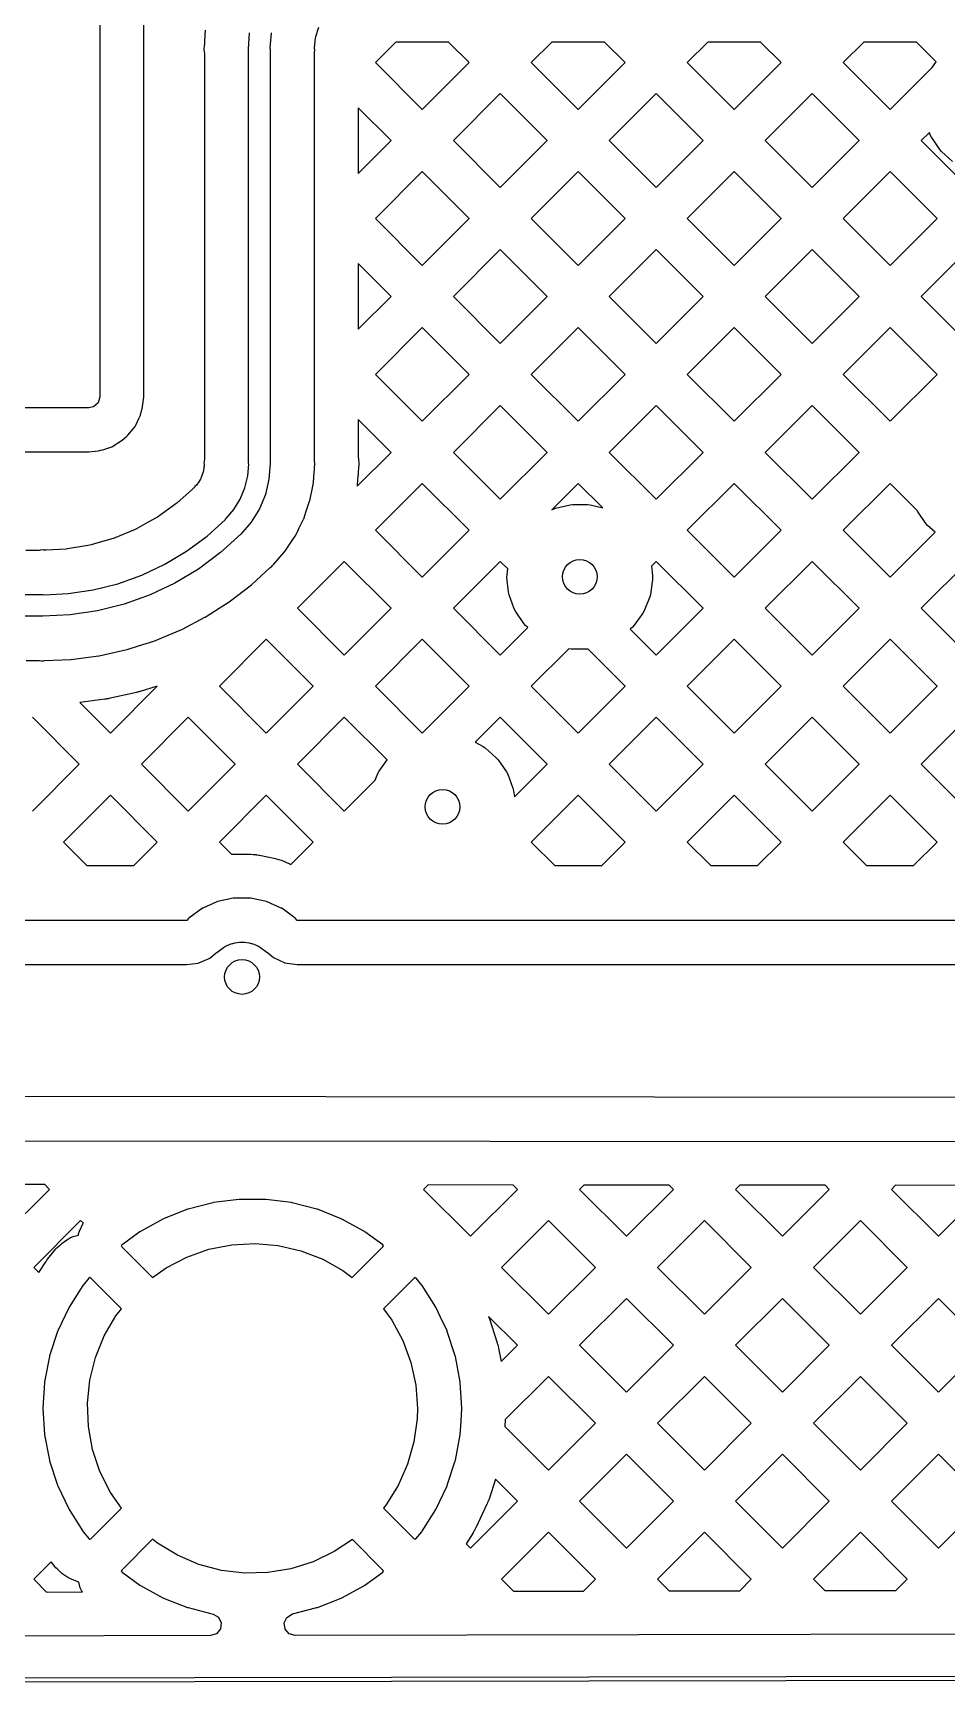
# Model space of a CAD drawing. Extents: x 54.1 to 108.3, y -71.2 to -40.8.
# Drawn here: x 65.12 to 75.65, y -71.19 to -52.18 of the extents above; entities that cross this region are included whole.
import ezdxf

# ---------------------------------------------------------------- set-up
doc = ezdxf.new("R2010")
doc.units = 0
doc.layers.add('BLACK', color=7, linetype='CONTINUOUS')

msp = doc.modelspace()

# ---------------------------------------------------------------- linework, layer by layer
at = {"layer": 'BLACK', "linetype": 'CONTINUOUS'}
for p, q in [((65.892, -49.8), (65.892, -56.366)), ((66.4, -56.366), (66.4, -49.8)), ((68.3805, -52.2135), (68.413, -52.1063)), ((67.0965, -52.3029), (67.0963, -52.3099)), ((67.0981, -52.2752), (67.0965, -52.2815)), ((67.0965, -52.2815), (67.0965, -52.3029)), ((67.0985, -52.2715), (67.0981, -52.2752)), ((67.0989, -52.2631), (67.0985, -52.2715)), ((67.1058, -52.1412), (67.0989, -52.2631)), ((67.605, -52.3615), (67.6175, -52.1714)), ((67.8662, -52.1722), (67.8521, -52.3508)), ((68.3673, -52.323), (68.3735, -52.2598)), ((68.3735, -52.2598), (68.3757, -52.2377)), ((68.3757, -52.2377), (68.3805, -52.2135)), ((69.3021, -52.2795), (69.0658, -52.5158)), ((69.91, -52.2795), (69.3021, -52.2795)), ((70.1463, -52.5158), (69.91, -52.2795)), ((71.0981, -52.2795), (70.8618, -52.5158)), ((71.706, -52.2795), (71.0981, -52.2795)), ((71.9423, -52.5158), (71.706, -52.2795)), ((72.8942, -52.2795), (72.6579, -52.5158)), ((73.5021, -52.2795), (72.8942, -52.2795)), ((73.7384, -52.5158), (73.5021, -52.2795)), ((74.6902, -52.2795), (74.4539, -52.5158)), ((75.2981, -52.2795), (74.6902, -52.2795)), ((75.5241, -52.5055), (75.2981, -52.2795)), ((67.0919, -52.3561), (67.0918, -52.3615)), ((67.0918, -52.3615), (67.0923, -52.3656)), ((67.092, -52.3482), (67.0919, -52.3523)), ((67.0919, -52.3523), (67.0919, -52.3561)), ((67.0938, -52.3357), (67.092, -52.3482)), ((67.0923, -52.3656), (67.0923, -52.3656)), ((67.0923, -52.3656), (67.0956, -52.3924)), ((67.0948, -52.3283), (67.0938, -52.3357)), ((67.0959, -52.3177), (67.0948, -52.3283)), ((67.0956, -52.3924), (67.0965, -52.4076)), ((67.0963, -52.3099), (67.0959, -52.3177)), ((67.0965, -52.4076), (67.0965, -57.0857)), ((67.605, -57.1357), (67.605, -52.3615)), ((67.8521, -52.3508), (67.855, -52.3615)), ((67.855, -52.3615), (67.855, -57.1357)), ((68.3635, -52.4116), (68.3646, -52.3951)), ((68.3635, -57.0897), (68.3635, -52.4116)), ((68.3646, -52.3951), (68.3671, -52.3758)), ((68.3666, -52.3299), (68.3673, -52.323)), ((68.3668, -52.3561), (68.3666, -52.3299)), ((68.3681, -52.3682), (68.3668, -52.3561)), ((68.3671, -52.3758), (68.3681, -52.3682)), ((68.3671, -52.3758), (68.3671, -52.3758)), ((69.0658, -52.5158), (69.606, -53.056)), ((69.606, -53.056), (70.1463, -52.5158)), ((70.8618, -52.5158), (71.4021, -53.056)), ((71.4021, -53.056), (71.9423, -52.5158)), ((72.6579, -52.5158), (73.1981, -53.056)), ((73.1981, -53.056), (73.7384, -52.5158)), ((74.4539, -52.5158), (74.9942, -53.056)), ((74.9942, -53.056), (75.4769, -52.5734)), ((75.4769, -52.5734), (75.4784, -52.5705)), ((75.4784, -52.5705), (75.5241, -52.5055)), ((70.5041, -52.8736), (69.9638, -53.4138)), ((71.0443, -53.4138), (70.5041, -52.8736)), ((72.3001, -52.8736), (71.7599, -53.4138)), ((72.8403, -53.4138), (72.3001, -52.8736)), ((74.0962, -52.8736), (73.5559, -53.4138)), ((74.6364, -53.4138), (74.0962, -52.8736)), ((69.2482, -53.4138), (68.8695, -53.0351)), ((68.8695, -53.0351), (68.8695, -53.7925)), ((68.8695, -53.7925), (69.2482, -53.4138)), ((69.9638, -53.4138), (70.5041, -53.9541)), ((70.5041, -53.9541), (71.0443, -53.4138)), ((71.0443, -53.4138), (71.0443, -53.4138)), ((71.7599, -53.4138), (72.3001, -53.9541)), ((72.3001, -53.9541), (72.8403, -53.4138)), ((73.5559, -53.4138), (74.0962, -53.9541)), ((74.0962, -53.9541), (74.6364, -53.4138)), ((74.6364, -53.4138), (74.6364, -53.4138)), ((75.4462, -53.3196), (75.352, -53.4138)), ((75.352, -53.4138), (75.8922, -53.9541)), ((75.4562, -53.3471), (75.4462, -53.3196)), ((75.47, -53.3741), (75.4562, -53.3471)), ((75.4967, -53.4138), (75.47, -53.3741)), ((75.5655, -53.5163), (75.4967, -53.4138)), ((75.5853, -53.5392), (75.5655, -53.5163)), ((75.7121, -53.6545), (75.5853, -53.5392)), ((69.606, -53.7716), (69.0658, -54.3118)), ((70.1463, -54.3118), (69.606, -53.7716)), ((71.4021, -53.7716), (70.8618, -54.3118)), ((71.9423, -54.3118), (71.4021, -53.7716)), ((73.1981, -53.7716), (72.6579, -54.3118)), ((73.7384, -54.3118), (73.1981, -53.7716)), ((74.9942, -53.7716), (74.4539, -54.3118)), ((75.5344, -54.3118), (74.9942, -53.7716)), ((69.0658, -54.3118), (69.606, -54.8521)), ((69.606, -54.8521), (70.1463, -54.3118)), ((70.8618, -54.3118), (71.4021, -54.8521)), ((71.4021, -54.8521), (71.9423, -54.3118)), ((71.9423, -54.3118), (71.9423, -54.3118)), ((72.6579, -54.3118), (73.1981, -54.8521)), ((73.1981, -54.8521), (73.7384, -54.3118)), ((74.4539, -54.3118), (74.9942, -54.8521)), ((74.9942, -54.8521), (75.5344, -54.3118)), ((75.5344, -54.3118), (75.5344, -54.3118)), ((70.5041, -54.6696), (69.9638, -55.2099)), ((71.0443, -55.2099), (70.5041, -54.6696)), ((72.3001, -54.6696), (71.7599, -55.2099)), ((72.8403, -55.2099), (72.3001, -54.6696)), ((74.0962, -54.6696), (73.5559, -55.2099)), ((74.6364, -55.2099), (74.0962, -54.6696)), ((75.8922, -54.6696), (75.352, -55.2099)), ((69.2482, -55.2099), (68.8695, -54.8311)), ((68.8695, -54.8311), (68.8695, -55.5886)), ((68.8695, -55.5886), (69.2482, -55.2099)), ((69.9638, -55.2099), (70.5041, -55.7501)), ((70.5041, -55.7501), (71.0443, -55.2099)), ((71.0443, -55.2099), (71.0443, -55.2099)), ((71.7599, -55.2099), (72.3001, -55.7501)), ((72.3001, -55.7501), (72.8403, -55.2099)), ((73.5559, -55.2099), (74.0962, -55.7501)), ((74.0962, -55.7501), (74.6364, -55.2099)), ((74.6364, -55.2099), (74.6364, -55.2099)), ((75.352, -55.2099), (75.8922, -55.7501)), ((69.606, -55.5677), (69.0658, -56.1079)), ((70.1463, -56.1079), (69.606, -55.5677)), ((71.4021, -55.5677), (70.8618, -56.1079)), ((71.9423, -56.1079), (71.4021, -55.5677)), ((73.1981, -55.5677), (72.6579, -56.1079)), ((73.7384, -56.1079), (73.1981, -55.5677)), ((74.9942, -55.5677), (74.4539, -56.1079)), ((75.5344, -56.1079), (74.9942, -55.5677)), ((69.0658, -56.1079), (69.606, -56.6481)), ((69.606, -56.6481), (70.1463, -56.1079)), ((70.8618, -56.1079), (71.4021, -56.6481)), ((71.4021, -56.6481), (71.9423, -56.1079)), ((71.9423, -56.1079), (71.9423, -56.1079)), ((72.6579, -56.1079), (73.1981, -56.6481)), ((73.1981, -56.6481), (73.7384, -56.1079)), ((74.4539, -56.1079), (74.9942, -56.6481)), ((74.9942, -56.6481), (75.5344, -56.1079)), ((75.5344, -56.1079), (75.5344, -56.1079)), ((65.8183, -56.4806), (65.766, -56.492)), ((65.872, -56.4341), (65.8183, -56.4806)), ((65.892, -56.366), (65.872, -56.4341)), ((66.3801, -56.5047), (66.3994, -56.3704)), ((66.3994, -56.3704), (66.4, -56.366)), ((66.3994, -56.3704), (66.3994, -56.3704)), ((70.5041, -56.4657), (69.9638, -57.0059)), ((71.0443, -57.0059), (70.5041, -56.4657)), ((72.3001, -56.4657), (71.7599, -57.0059)), ((72.8403, -57.0059), (72.3001, -56.4657)), ((74.0962, -56.4657), (73.5559, -57.0059)), ((74.6364, -57.0059), (74.0962, -56.4657)), ((65.766, -56.492), (57.4, -56.492)), ((66.3095, -56.6866), (66.3414, -56.6166)), ((66.3414, -56.6166), (66.3594, -56.5772)), ((66.3594, -56.5772), (66.3743, -56.5265)), ((66.3743, -56.5265), (66.3782, -56.5134)), ((66.3782, -56.5134), (66.3794, -56.5091)), ((66.3782, -56.5134), (66.3782, -56.5134)), ((66.3794, -56.5091), (66.3801, -56.5047)), ((68.8695, -56.6272), (68.8695, -57.0668)), ((69.2482, -57.0059), (68.8695, -56.6272)), ((66.0294, -56.9427), (66.151, -56.8645)), ((66.151, -56.8645), (66.2047, -56.818)), ((66.2047, -56.818), (66.2143, -56.8069)), ((66.2143, -56.8069), (66.2807, -56.7303)), ((66.2807, -56.7303), (66.2994, -56.7088)), ((66.2994, -56.7088), (66.3095, -56.6866)), ((57.4, -57), (65.766, -57)), ((65.766, -57), (65.874, -56.9884)), ((65.874, -56.9884), (65.8773, -56.9877)), ((65.8773, -56.9877), (65.9023, -56.9822)), ((65.8773, -56.9877), (65.8773, -56.9877)), ((65.9023, -56.9822), (65.9263, -56.977)), ((65.9263, -56.977), (66.0294, -56.9427)), ((68.8567, -57.3975), (69.2482, -57.0059)), ((69.9638, -57.0059), (70.5041, -57.5462)), ((70.5041, -57.5462), (71.0443, -57.0059)), ((71.0443, -57.0059), (71.0443, -57.0059)), ((71.7599, -57.0059), (72.3001, -57.5462)), ((72.3001, -57.5462), (72.8403, -57.0059)), ((73.5559, -57.0059), (74.0962, -57.5462)), ((74.0962, -57.5462), (74.6364, -57.0059)), ((67.0854, -57.2204), (67.0768, -57.2522)), ((67.091, -57.1777), (67.0854, -57.2204)), ((67.0924, -57.1669), (67.091, -57.1777)), ((67.0936, -57.1162), (67.0919, -57.1291)), ((67.0919, -57.1291), (67.0927, -57.1366)), ((67.0927, -57.1366), (67.0924, -57.1669)), ((67.0954, -57.1022), (67.0936, -57.1162)), ((67.0965, -57.0857), (67.0954, -57.1022)), ((67.5967, -57.2768), (67.6071, -57.1438)), ((67.6071, -57.1438), (67.605, -57.1357)), ((67.855, -57.1357), (67.8409, -57.3155)), ((68.3566, -57.296), (68.3608, -57.2308)), ((68.3608, -57.2308), (68.3615, -57.2234)), ((68.3615, -57.2234), (68.3635, -57.2158)), ((68.3644, -57.1048), (68.3635, -57.0897)), ((68.3635, -57.1941), (68.3638, -57.1859)), ((68.3635, -57.2158), (68.3635, -57.1941)), ((68.3638, -57.1859), (68.3643, -57.1777)), ((68.3643, -57.1777), (68.3653, -57.1682)), ((68.3682, -57.1357), (68.3644, -57.1048)), ((68.3653, -57.1682), (68.3674, -57.1532)), ((68.3674, -57.1532), (68.368, -57.1491)), ((68.3674, -57.1532), (68.3674, -57.1532)), ((68.368, -57.1491), (68.3681, -57.1431)), ((68.3681, -57.1399), (68.3682, -57.1357)), ((68.3681, -57.1431), (68.3681, -57.1399)), ((68.3681, -57.1399), (68.3681, -57.1399)), ((68.8693, -57.2237), (68.8672, -57.2555)), ((68.8695, -57.2163), (68.8693, -57.2237)), ((68.8695, -57.0668), (68.8705, -57.0749)), ((68.8713, -57.1998), (68.8695, -57.2163)), ((68.8705, -57.0749), (68.8709, -57.079)), ((68.8709, -57.079), (68.8724, -57.0956)), ((68.8717, -57.1957), (68.8713, -57.1998)), ((68.8729, -57.1792), (68.8717, -57.1957)), ((68.8724, -57.0956), (68.8727, -57.0997)), ((68.8727, -57.0997), (68.8736, -57.1162)), ((68.8732, -57.1751), (68.8729, -57.1792)), ((68.8739, -57.1585), (68.8732, -57.1751)), ((68.8736, -57.1162), (68.8737, -57.1203)), ((68.8737, -57.1203), (68.8741, -57.1369)), ((68.874, -57.1544), (68.8739, -57.1585)), ((68.8741, -57.141), (68.874, -57.1544)), ((68.8741, -57.1369), (68.8741, -57.141)), ((66.9568, -57.4346), (66.7808, -57.5919)), ((66.9712, -57.4194), (66.9568, -57.4346)), ((66.9813, -57.4068), (66.9712, -57.4194)), ((66.9835, -57.4041), (66.9813, -57.4068)), ((66.9868, -57.4015), (66.9835, -57.4041)), ((66.9835, -57.4041), (66.9835, -57.4041)), ((66.9876, -57.4008), (66.9868, -57.4015)), ((67.0045, -57.3828), (66.9876, -57.4008)), ((67.0341, -57.3443), (67.0045, -57.3828)), ((67.0505, -57.3158), (67.0341, -57.3443)), ((67.0768, -57.2522), (67.0505, -57.3158)), ((67.5095, -57.5453), (67.5636, -57.4145)), ((67.5636, -57.4145), (67.5967, -57.2768)), ((67.8409, -57.3155), (67.7988, -57.4909)), ((68.3105, -57.5657), (68.3439, -57.3975)), ((68.3439, -57.3975), (68.3528, -57.3526)), ((68.3528, -57.3526), (68.3534, -57.3443)), ((68.3534, -57.3443), (68.3566, -57.296)), ((68.8574, -57.3898), (68.8567, -57.3975)), ((68.8578, -57.3857), (68.8574, -57.3898)), ((68.865, -57.2754), (68.8578, -57.3857)), ((68.8665, -57.2634), (68.865, -57.2754)), ((68.8672, -57.2555), (68.8665, -57.2634)), ((69.606, -57.3637), (69.0658, -57.9039)), ((70.1463, -57.9039), (69.606, -57.3637)), ((71.4021, -57.3637), (71.0984, -57.6674)), ((71.685, -57.6466), (71.4021, -57.3637)), ((73.1981, -57.3637), (72.6579, -57.9039)), ((73.7384, -57.9039), (73.1981, -57.3637)), ((74.9942, -57.3637), (74.4539, -57.9039)), ((75.3052, -57.6747), (74.9942, -57.3637)), ((66.7697, -57.6007), (66.5554, -57.7528)), ((66.7808, -57.5919), (66.7697, -57.6007)), ((67.4355, -57.6659), (67.5095, -57.5453)), ((67.7988, -57.4909), (67.7297, -57.6575)), ((68.2703, -57.6841), (68.3091, -57.5696)), ((68.3091, -57.5696), (68.3105, -57.5657)), ((68.3091, -57.5696), (68.3091, -57.5696)), ((71.142, -57.649), (71.3086, -57.609)), ((71.3086, -57.609), (71.3387, -57.6055)), ((71.3387, -57.6055), (71.51, -57.6064)), ((71.51, -57.6064), (71.5401, -57.6102)), ((71.5401, -57.6102), (71.685, -57.6466)), ((66.451, -57.8114), (66.3134, -57.8875)), ((66.5434, -57.7603), (66.451, -57.8114)), ((66.5554, -57.7528), (66.5434, -57.7603)), ((67.1273, -57.9707), (67.3357, -57.7818)), ((67.3357, -57.7818), (67.3416, -57.7716)), ((67.3416, -57.7716), (67.3488, -57.7675)), ((67.3488, -57.7675), (67.4355, -57.6659)), ((67.6355, -57.8113), (67.5184, -57.9484)), ((67.7297, -57.6575), (67.6355, -57.8113)), ((68.1899, -57.8743), (68.2388, -57.7752)), ((68.2388, -57.7752), (68.2406, -57.7715)), ((68.2388, -57.7752), (68.2388, -57.7752)), ((68.2406, -57.7715), (68.2703, -57.6841)), ((71.0984, -57.6674), (71.1136, -57.6596)), ((71.1136, -57.6596), (71.142, -57.649)), ((75.31, -57.6841), (75.3052, -57.6747)), ((75.4055, -57.8263), (75.31, -57.6841)), ((66.0445, -57.9988), (65.8705, -58.049)), ((66.0578, -57.9942), (66.0445, -57.9988)), ((66.3006, -57.8936), (66.0578, -57.9942)), ((66.3134, -57.8875), (66.3006, -57.8936)), ((66.8923, -58.145), (67.1273, -57.9707)), ((67.5184, -57.9484), (67.2836, -58.1612)), ((67.5184, -57.9484), (67.5184, -57.9484)), ((68.0237, -58.1471), (68.1243, -57.9966)), ((68.1243, -57.9966), (68.1422, -57.9698)), ((68.1422, -57.9698), (68.1445, -57.9664)), ((68.1422, -57.9698), (68.1422, -57.9698)), ((68.1445, -57.9664), (68.1753, -57.9039)), ((68.1753, -57.9039), (68.1899, -57.8743)), ((69.0658, -57.9039), (69.606, -58.4442)), ((69.606, -58.4442), (70.1463, -57.9039)), ((72.6579, -57.9039), (73.1981, -58.4442)), ((73.1981, -58.4442), (73.7384, -57.9039)), ((74.4539, -57.9039), (74.9942, -58.4442)), ((74.9942, -58.4442), (75.5111, -57.9273)), ((75.4253, -57.8492), (75.4055, -57.8263)), ((75.5111, -57.9273), (75.4253, -57.8492)), ((65.1934, -58.1355), (65.0408, -58.1355)), ((65.2072, -58.1347), (65.1934, -58.1355)), ((65.2422, -58.1309), (65.2072, -58.1347)), ((65.2497, -58.1319), (65.2422, -58.1309)), ((65.2525, -58.1322), (65.2497, -58.1319)), ((65.2497, -58.1319), (65.2497, -58.1319)), ((65.253, -58.1323), (65.2525, -58.1322)), ((65.2765, -58.1332), (65.253, -58.1323)), ((65.505, -58.1204), (65.2765, -58.1332)), ((65.519, -58.1188), (65.505, -58.1204)), ((65.6853, -58.0905), (65.519, -58.1188)), ((65.7781, -58.0748), (65.6853, -58.0905)), ((65.7919, -58.0716), (65.7781, -58.0748)), ((65.8705, -58.049), (65.7919, -58.0716)), ((66.6412, -58.2955), (66.8923, -58.145)), ((67.2836, -58.1612), (67.0292, -58.3499)), ((67.8958, -58.293), (68.021, -58.1502)), ((68.021, -58.1502), (68.0237, -58.1471)), ((66.3767, -58.4206), (66.6412, -58.2955)), ((67.0292, -58.3499), (66.7574, -58.5128)), ((67.6399, -58.5309), (67.8546, -58.3342)), ((67.8546, -58.3342), (67.864, -58.3263)), ((67.864, -58.3263), (67.8684, -58.3231)), ((67.8684, -58.3231), (67.8717, -58.3206)), ((67.8684, -58.3231), (67.8684, -58.3231)), ((67.8717, -58.3206), (67.8812, -58.3112)), ((67.8812, -58.3112), (67.8914, -58.2983)), ((67.8914, -58.2983), (67.8958, -58.293)), ((68.708, -58.2617), (68.1678, -58.802)), ((69.2482, -58.802), (68.708, -58.2617)), ((70.5041, -58.2617), (69.9638, -58.802)), ((70.5908, -58.3485), (70.5041, -58.2617)), ((70.5819, -58.4161), (70.5908, -58.3485)), ((72.3001, -58.2617), (72.2452, -58.3167)), ((72.2452, -58.3167), (72.2583, -58.4249)), ((72.8403, -58.802), (72.3001, -58.2617)), ((74.0962, -58.2617), (73.5559, -58.802)), ((74.6364, -58.802), (74.0962, -58.2617)), ((75.8922, -58.2617), (75.352, -58.802)), ((65.8173, -58.5903), (66.1011, -58.5192)), ((66.1011, -58.5192), (66.3767, -58.4206)), ((66.7574, -58.5128), (66.471, -58.6482)), ((67.381, -58.7296), (67.6399, -58.5309)), ((70.5816, -58.4464), (70.5819, -58.4161)), ((70.6004, -58.6167), (70.5816, -58.4464)), ((72.2578, -58.4727), (72.2336, -58.6423)), ((72.259, -58.4563), (72.2578, -58.4727)), ((72.2583, -58.4249), (72.2592, -58.4413)), ((72.2592, -58.4413), (72.259, -58.4563)), ((64.6009, -58.644), (65.2355, -58.644)), ((65.2355, -58.644), (65.254, -58.6467)), ((65.254, -58.6467), (65.5278, -58.6332)), ((65.5278, -58.6332), (65.8173, -58.5903)), ((66.1727, -58.755), (65.8653, -58.832)), ((66.471, -58.6482), (66.1727, -58.755)), ((67.2674, -58.802), (67.381, -58.7296)), ((70.6073, -58.6462), (70.6004, -58.6167)), ((70.6662, -58.8071), (70.6073, -58.6462)), ((72.2258, -58.6716), (72.1619, -58.8306)), ((72.2336, -58.6423), (72.2258, -58.6716)), ((65.2355, -58.894), (64.6009, -58.894)), ((65.5519, -58.8785), (65.2355, -58.894)), ((65.8653, -58.832), (65.5519, -58.8785)), ((66.8429, -59.0418), (67.1033, -58.9062)), ((67.1033, -58.9062), (67.1058, -58.9049)), ((67.1058, -58.9049), (67.2674, -58.802)), ((68.1678, -58.802), (68.708, -59.3422)), ((68.708, -59.3422), (69.2482, -58.802)), ((69.9638, -58.802), (70.5041, -59.3422)), ((70.68, -58.8341), (70.6662, -58.8071)), ((70.7755, -58.9763), (70.68, -58.8341)), ((72.1473, -58.8571), (72.0473, -58.9963)), ((72.1619, -58.8306), (72.1473, -58.8571)), ((72.3001, -59.3422), (72.8403, -58.802)), ((73.5559, -58.802), (74.0962, -59.3422)), ((74.0962, -59.3422), (74.6364, -58.802)), ((74.6364, -58.802), (74.6364, -58.802)), ((75.352, -58.802), (75.8922, -59.3422)), ((66.5148, -59.1805), (66.8163, -59.0556)), ((66.8163, -59.0556), (66.8429, -59.0418)), ((70.5041, -59.3422), (70.8224, -59.0239)), ((70.7953, -58.9992), (70.7755, -58.9763)), ((70.8224, -59.0239), (70.7953, -58.9992)), ((72.0268, -59.0186), (71.9997, -59.0418)), ((71.9997, -59.0418), (72.3001, -59.3422)), ((72.0473, -58.9963), (72.0268, -59.0186)), ((65.885, -59.3492), (66.2036, -59.2786)), ((66.2036, -59.2786), (66.2062, -59.2778)), ((66.2062, -59.2778), (66.3395, -59.2357)), ((66.2062, -59.2778), (66.2062, -59.2778)), ((66.3395, -59.2357), (66.5148, -59.1805)), ((67.81, -59.1598), (67.2697, -59.7)), ((68.3502, -59.7), (67.81, -59.1598)), ((69.606, -59.1598), (69.0658, -59.7)), ((70.1463, -59.7), (69.606, -59.1598)), ((71.2931, -59.2687), (70.8618, -59.7)), ((71.3212, -59.2726), (71.2931, -59.2687)), ((71.4926, -59.2753), (71.3212, -59.2726)), ((71.5152, -59.2729), (71.4926, -59.2753)), ((71.9423, -59.7), (71.5152, -59.2729)), ((73.1981, -59.1598), (72.6579, -59.7)), ((73.7384, -59.7), (73.1981, -59.1598)), ((74.9942, -59.1598), (74.4539, -59.7)), ((75.5344, -59.7), (74.9942, -59.1598)), ((65.0445, -59.4025), (65.1815, -59.4025)), ((65.1815, -59.4025), (65.1992, -59.4038)), ((65.1992, -59.4038), (65.2221, -59.407)), ((65.2221, -59.407), (65.2282, -59.4071)), ((65.2282, -59.4071), (65.2313, -59.4071)), ((65.2313, -59.4071), (65.2313, -59.4071)), ((65.2313, -59.4071), (65.2355, -59.4072)), ((65.2355, -59.4072), (65.2448, -59.406)), ((65.2448, -59.406), (65.2544, -59.4052)), ((65.2544, -59.4052), (65.5587, -59.3919)), ((65.5587, -59.3919), (65.5615, -59.3918)), ((65.5587, -59.3919), (65.5587, -59.3919)), ((65.5615, -59.3918), (65.7618, -59.3655)), ((65.7618, -59.3655), (65.8823, -59.3496)), ((65.8823, -59.3496), (65.885, -59.3492)), ((65.8823, -59.3496), (65.8823, -59.3496)), ((66.0139, -60.2402), (66.5542, -59.7)), ((66.5531, -59.699), (66.3558, -59.7612)), ((66.5542, -59.7), (66.5531, -59.699)), ((66.5542, -59.7), (66.5542, -59.7)), ((67.2697, -59.7), (67.81, -60.2402)), ((67.81, -60.2402), (68.3502, -59.7)), ((69.0658, -59.7), (69.606, -60.2402)), ((69.606, -60.2402), (70.1463, -59.7)), ((70.8618, -59.7), (71.4021, -60.2402)), ((71.4021, -60.2402), (71.9423, -59.7)), ((71.9423, -59.7), (71.9423, -59.7)), ((72.6579, -59.7), (73.1981, -60.2402)), ((73.1981, -60.2402), (73.7384, -59.7)), ((74.4539, -59.7), (74.9942, -60.2402)), ((74.9942, -60.2402), (75.5344, -59.7)), ((75.5344, -59.7), (75.5344, -59.7)), ((65.9511, -59.8509), (65.6626, -59.8889)), ((65.6626, -59.8889), (66.0139, -60.2402)), ((65.9538, -59.8505), (65.9511, -59.8509)), ((65.9648, -59.8488), (65.9538, -59.8505)), ((65.9675, -59.8484), (65.9648, -59.8488)), ((65.9783, -59.8465), (65.9675, -59.8484)), ((65.981, -59.846), (65.9783, -59.8465)), ((65.9919, -59.8438), (65.981, -59.846)), ((65.9945, -59.8432), (65.9919, -59.8438)), ((66.3131, -59.7726), (65.9945, -59.8432)), ((66.3158, -59.772), (66.3131, -59.7726)), ((66.3266, -59.7694), (66.3158, -59.772)), ((66.3292, -59.7687), (66.3266, -59.7694)), ((66.3398, -59.7658), (66.3292, -59.7687)), ((66.3425, -59.7651), (66.3398, -59.7658)), ((66.3531, -59.762), (66.3425, -59.7651)), ((66.3558, -59.7612), (66.3531, -59.762)), ((65.6561, -60.598), (65.1159, -60.0578)), ((66.9119, -60.0578), (66.3717, -60.598)), ((67.4522, -60.598), (66.9119, -60.0578)), ((68.708, -60.0578), (68.1678, -60.598)), ((69.2001, -60.5499), (68.708, -60.0578)), ((70.5041, -60.0578), (70.2163, -60.3455)), ((71.0443, -60.598), (70.5041, -60.0578)), ((72.3001, -60.0578), (71.7599, -60.598)), ((72.8403, -60.598), (72.3001, -60.0578)), ((74.0962, -60.0578), (73.5559, -60.598)), ((74.6364, -60.598), (74.0962, -60.0578)), ((75.8922, -60.0578), (75.352, -60.598)), ((70.2163, -60.3455), (70.306, -60.393)), ((70.306, -60.393), (70.3309, -60.4103)), ((70.3309, -60.4103), (70.4588, -60.5243)), ((65.1159, -61.1383), (65.6561, -60.598)), ((66.3717, -60.598), (66.9119, -61.1383)), ((66.9119, -61.1383), (67.4522, -60.598)), ((67.4522, -60.598), (67.4522, -60.598)), ((68.1678, -60.598), (68.708, -61.1383)), ((69.1084, -60.6805), (69.2001, -60.5499)), ((70.4588, -60.5243), (70.4788, -60.547)), ((70.4788, -60.547), (70.5759, -60.6882)), ((70.6663, -60.976), (71.0443, -60.598)), ((71.0443, -60.598), (71.0443, -60.598)), ((71.7599, -60.598), (72.3001, -61.1383)), ((72.3001, -61.1383), (72.8403, -60.598)), ((73.5559, -60.598), (74.0962, -61.1383)), ((74.0962, -61.1383), (74.6364, -60.598)), ((74.6364, -60.598), (74.6364, -60.598)), ((75.352, -60.598), (75.8922, -61.1383)), ((68.708, -61.1383), (69.0653, -60.7809)), ((69.0653, -60.7809), (69.0941, -60.7072)), ((69.0941, -60.7072), (69.1084, -60.6805)), ((70.5759, -60.6882), (70.5899, -60.715)), ((70.5899, -60.715), (70.6505, -60.8753)), ((66.0139, -60.9558), (65.4737, -61.4961)), ((66.5542, -61.4961), (66.0139, -60.9558)), ((67.81, -60.9558), (67.2697, -61.4961)), ((68.3502, -61.4961), (67.81, -60.9558)), ((70.6505, -60.8753), (70.6577, -60.9047)), ((70.6577, -60.9047), (70.6663, -60.976)), ((71.4021, -60.9558), (70.8618, -61.4961)), ((71.9423, -61.4961), (71.4021, -60.9558)), ((73.1981, -60.9558), (72.6579, -61.4961)), ((73.7384, -61.4961), (73.1981, -60.9558)), ((74.9942, -60.9558), (74.4539, -61.4961)), ((75.5344, -61.4961), (74.9942, -60.9558)), ((65.4737, -61.4961), (65.7436, -61.766)), ((66.2842, -61.766), (66.5542, -61.4961)), ((67.2697, -61.4961), (67.4103, -61.6366)), ((68.0937, -61.7526), (68.3502, -61.4961)), ((70.8618, -61.4961), (71.1318, -61.766)), ((71.6724, -61.766), (71.9423, -61.4961)), ((71.9423, -61.4961), (71.9423, -61.4961)), ((72.6579, -61.4961), (72.9278, -61.766)), ((73.4684, -61.766), (73.7384, -61.4961)), ((74.4539, -61.4961), (74.7239, -61.766)), ((75.2645, -61.766), (75.5344, -61.4961)), ((65.7436, -61.766), (66.2842, -61.766)), ((67.4103, -61.6366), (67.4279, -61.6357)), ((67.4279, -61.6357), (67.4345, -61.6355)), ((67.4345, -61.6355), (67.6255, -61.6355)), ((67.6255, -61.6355), (67.6321, -61.6357)), ((67.6321, -61.6357), (67.6586, -61.6371)), ((67.6586, -61.6371), (67.6652, -61.6376)), ((67.6652, -61.6376), (67.6914, -61.6403)), ((67.6914, -61.6403), (67.6979, -61.6412)), ((67.6979, -61.6412), (67.7242, -61.6454)), ((67.7242, -61.6454), (67.7307, -61.6466)), ((67.7307, -61.6466), (67.9175, -61.6863)), ((67.9175, -61.6863), (67.9239, -61.6878)), ((67.9239, -61.6878), (67.9496, -61.6947)), ((67.9496, -61.6947), (67.9559, -61.6966)), ((67.9559, -61.6966), (67.981, -61.7047)), ((67.981, -61.7047), (67.9872, -61.7069)), ((67.9872, -61.7069), (68.012, -61.7164)), ((68.012, -61.7164), (68.0181, -61.719)), ((68.0181, -61.719), (68.0937, -61.7526)), ((71.1318, -61.766), (71.6724, -61.766)), ((72.9278, -61.766), (73.4684, -61.766)), ((74.7239, -61.766), (75.2645, -61.766)), ((67.2417, -62.1839), (67.0793, -62.2562)), ((67.2477, -62.1812), (67.2417, -62.1839)), ((67.2417, -62.1839), (67.2417, -62.1839)), ((67.3411, -62.1614), (67.2477, -62.1812)), ((67.4281, -62.1429), (67.3411, -62.1614)), ((67.4345, -62.1415), (67.4281, -62.1429)), ((67.4281, -62.1429), (67.4281, -62.1429)), ((67.6255, -62.1415), (67.4345, -62.1415)), ((67.6319, -62.1429), (67.6255, -62.1415)), ((67.7189, -62.1614), (67.6319, -62.1429)), ((67.6319, -62.1429), (67.6319, -62.1429)), ((67.8123, -62.1812), (67.7189, -62.1614)), ((67.8183, -62.1839), (67.8123, -62.1812)), ((67.9807, -62.2562), (67.8183, -62.1839)), ((67.8183, -62.1839), (67.8183, -62.1839)), ((66.9143, -62.376), (66.8928, -62.4)), ((66.9187, -62.3711), (66.9143, -62.376)), ((66.9143, -62.376), (66.9143, -62.376)), ((67.0732, -62.2589), (66.9187, -62.3711)), ((67.0793, -62.2562), (67.0732, -62.2589)), ((67.0793, -62.2562), (67.0793, -62.2562)), ((67.9868, -62.2589), (67.9807, -62.2562)), ((67.9807, -62.2562), (67.9807, -62.2562)), ((68.1413, -62.3711), (67.9868, -62.2589)), ((68.1457, -62.376), (68.1413, -62.3711)), ((68.1672, -62.4), (68.1457, -62.376)), ((68.1457, -62.376), (68.1457, -62.376)), ((66.8928, -62.4), (57.4, -62.4)), ((85.4, -62.4), (68.1672, -62.4)), ((67.2387, -62.7666), (67.3179, -62.709)), ((67.3179, -62.709), (67.3407, -62.6959)), ((67.3407, -62.6959), (67.3935, -62.6724)), ((67.3935, -62.6724), (67.4185, -62.6643)), ((67.4185, -62.6643), (67.4236, -62.6632)), ((67.4236, -62.6632), (67.4467, -62.6583)), ((67.4467, -62.6582), (67.4507, -62.6574)), ((67.4467, -62.6583), (67.4467, -62.6582)), ((67.4467, -62.6583), (67.4467, -62.6583)), ((67.4507, -62.6574), (67.4749, -62.6523)), ((67.4749, -62.6523), (67.5011, -62.6495)), ((67.5011, -62.6495), (67.5589, -62.6495)), ((67.5589, -62.6495), (67.5851, -62.6523)), ((67.5851, -62.6523), (67.6093, -62.6574)), ((67.6093, -62.6574), (67.6133, -62.6582)), ((67.6133, -62.6582), (67.6133, -62.6583)), ((67.6133, -62.6583), (67.6133, -62.6583)), ((67.6133, -62.6583), (67.6364, -62.6632)), ((67.6364, -62.6632), (67.6415, -62.6643)), ((67.6415, -62.6643), (67.6665, -62.6724)), ((67.6665, -62.6724), (67.7193, -62.6959)), ((67.7193, -62.6959), (67.7421, -62.709)), ((67.7421, -62.709), (67.8161, -62.7628)), ((67.8161, -62.7628), (67.8237, -62.7688)), ((57.4, -62.908), (66.8928, -62.908)), ((66.8928, -62.908), (67.0266, -62.8901)), ((67.0266, -62.8901), (67.0346, -62.8866)), ((67.0346, -62.8866), (67.1509, -62.8361)), ((67.0346, -62.8866), (67.0346, -62.8866)), ((67.1509, -62.8361), (67.151, -62.8361)), ((67.151, -62.8361), (67.1592, -62.8325)), ((67.1592, -62.8325), (67.2322, -62.7717)), ((67.2322, -62.7717), (67.2387, -62.7666)), ((67.8237, -62.7688), (67.8926, -62.8274)), ((67.8926, -62.8274), (68.0241, -62.8874)), ((68.0241, -62.8874), (68.1672, -62.908)), ((68.1672, -62.908), (85.4, -62.908)), ((81.0458, -64.4411), (55.1263, -64.4201)), ((55.1304, -64.9281), (81.0454, -64.9491)), ((65.2586, -65.4423), (64.2885, -65.4415)), ((64.7731, -66.0374), (65.3134, -65.4971)), ((65.3134, -65.4971), (65.2586, -65.4423)), ((65.3134, -65.4971), (65.3134, -65.4971)), ((67.4946, -65.6125), (67.2018, -65.6495)), ((67.5025, -65.612), (67.4946, -65.6125)), ((67.7975, -65.612), (67.5025, -65.612)), ((67.8054, -65.6125), (67.7975, -65.612)), ((68.0982, -65.6495), (67.8054, -65.6125)), ((69.6723, -65.4459), (69.6211, -65.4971)), ((69.6211, -65.4971), (70.1613, -66.0374)), ((70.6511, -65.4467), (69.6723, -65.4459)), ((70.1613, -66.0374), (70.7015, -65.4971)), ((70.7015, -65.4971), (70.6511, -65.4467)), ((70.7015, -65.4971), (70.7015, -65.4971)), ((71.4669, -65.4474), (71.4171, -65.4971)), ((71.4171, -65.4971), (71.9573, -66.0374)), ((72.4486, -65.4482), (71.4669, -65.4474)), ((71.9573, -66.0374), (72.4976, -65.4971)), ((72.4976, -65.4971), (72.4486, -65.4482)), ((73.2615, -65.4488), (73.2132, -65.4971)), ((73.2132, -65.4971), (73.7534, -66.0374)), ((74.2461, -65.4496), (73.2615, -65.4488)), ((73.7534, -66.0374), (74.2936, -65.4971)), ((74.2936, -65.4971), (74.2461, -65.4496)), ((75.0561, -65.4503), (75.0092, -65.4971)), ((75.0092, -65.4971), (75.5494, -66.0374)), ((76.0436, -65.4511), (75.0561, -65.4503)), ((75.5494, -66.0374), (76.0897, -65.4971)), ((66.9007, -65.7268), (66.6264, -65.8354)), ((66.9082, -65.7243), (66.9007, -65.7268)), ((67.1941, -65.651), (66.9082, -65.7243)), ((67.2018, -65.6495), (67.1941, -65.651)), ((68.1059, -65.651), (68.0982, -65.6495)), ((68.3918, -65.7243), (68.1059, -65.651)), ((68.3993, -65.7268), (68.3918, -65.7243)), ((68.6736, -65.8354), (68.3993, -65.7268)), ((65.6712, -65.8549), (65.1309, -66.3952)), ((65.6474, -66.0109), (65.6586, -65.9769)), ((65.6586, -65.9769), (65.7027, -65.8881)), ((65.7033, -65.8871), (65.6712, -65.8549)), ((65.7027, -65.8881), (65.7033, -65.8871)), ((66.354, -65.9852), (66.1488, -66.1343)), ((66.3606, -65.9809), (66.354, -65.9852)), ((66.6192, -65.8388), (66.3606, -65.9809)), ((66.6264, -65.8354), (66.6192, -65.8388)), ((68.6808, -65.8388), (68.6736, -65.8354)), ((68.9393, -65.9809), (68.6808, -65.8388)), ((68.946, -65.9852), (68.9393, -65.9809)), ((69.1509, -66.134), (68.946, -65.9852)), ((71.0593, -65.8549), (70.5191, -66.3952)), ((71.5995, -66.3952), (71.0593, -65.8549)), ((72.8554, -65.8549), (72.3151, -66.3952)), ((73.3956, -66.3952), (72.8554, -65.8549)), ((74.6514, -65.8549), (74.1112, -66.3952)), ((75.1916, -66.3952), (74.6514, -65.8549)), ((65.3082, -66.2793), (65.3872, -66.1837)), ((65.3872, -66.1837), (65.3985, -66.1718)), ((65.3985, -66.1718), (65.4271, -66.1452)), ((65.4271, -66.1452), (65.447, -66.1267)), ((65.447, -66.1267), (65.4597, -66.1163)), ((65.4597, -66.1163), (65.5128, -66.0786)), ((65.5128, -66.0786), (65.5209, -66.0733)), ((65.5209, -66.0733), (65.5544, -66.0531)), ((65.5544, -66.0531), (65.586, -66.0396)), ((65.586, -66.0396), (65.6452, -66.0233)), ((65.6452, -66.0233), (65.6474, -66.0109)), ((66.1488, -66.1343), (66.1403, -66.1452)), ((66.1403, -66.1452), (66.1473, -66.158)), ((66.1473, -66.158), (66.5009, -66.5117)), ((66.8954, -66.2763), (67.1486, -66.1873)), ((67.1486, -66.1873), (67.4119, -66.135)), ((67.4119, -66.135), (67.6798, -66.1202)), ((67.6798, -66.1202), (67.9472, -66.1434)), ((67.9472, -66.1434), (68.2087, -66.204)), ((68.7985, -66.5123), (69.1531, -66.1577)), ((69.1597, -66.1456), (69.1509, -66.134)), ((69.1531, -66.1577), (69.1597, -66.1456)), ((65.1915, -66.4557), (65.2708, -66.3307)), ((65.2708, -66.3307), (65.273, -66.3274)), ((65.273, -66.3274), (65.2819, -66.3142)), ((65.2819, -66.3142), (65.2842, -66.3109)), ((65.2842, -66.3109), (65.2935, -66.2981)), ((65.2935, -66.2981), (65.2959, -66.295)), ((65.2959, -66.295), (65.3057, -66.2824)), ((65.3057, -66.2824), (65.3082, -66.2793)), ((66.6573, -66.4), (66.8954, -66.2763)), ((68.2087, -66.204), (68.459, -66.3008)), ((68.459, -66.3008), (68.6931, -66.432)), ((65.1309, -66.3952), (65.1915, -66.4557)), ((65.7665, -66.519), (65.7006, -66.5988)), ((65.7766, -66.5118), (65.7665, -66.519)), ((65.7899, -66.5191), (65.7766, -66.5118)), ((66.1422, -66.8714), (65.7899, -66.5191)), ((66.5009, -66.5117), (66.6573, -66.4)), ((68.6931, -66.432), (68.7985, -66.5123)), ((69.5112, -66.518), (69.1578, -66.8714)), ((69.522, -66.5118), (69.5112, -66.518)), ((69.5345, -66.5202), (69.522, -66.5118)), ((69.5994, -66.5988), (69.5345, -66.5202)), ((70.5191, -66.3952), (71.0593, -66.9354)), ((71.0593, -66.9354), (71.5995, -66.3952)), ((71.5995, -66.3952), (71.5995, -66.3952)), ((72.3151, -66.3952), (72.8554, -66.9354)), ((72.8554, -66.9354), (73.3956, -66.3952)), ((74.1112, -66.3952), (74.6514, -66.9354)), ((74.6514, -66.9354), (75.1916, -66.3952)), ((75.1916, -66.3952), (75.1916, -66.3952)), ((65.6959, -66.6052), (65.5378, -66.8543)), ((65.7006, -66.5988), (65.6959, -66.6052)), ((69.6041, -66.6052), (69.5994, -66.5988)), ((69.7622, -66.8543), (69.6041, -66.6052)), ((71.9573, -66.753), (71.4171, -67.2932)), ((72.4976, -67.2932), (71.9573, -66.753)), ((73.7534, -66.753), (73.2132, -67.2932)), ((74.2936, -67.2932), (73.7534, -66.753)), ((75.5494, -66.753), (75.0092, -67.2932)), ((76.0897, -67.2932), (75.5494, -66.753)), ((65.534, -66.8612), (65.4084, -67.1282)), ((65.5378, -66.8543), (65.534, -66.8612)), ((66.0785, -66.952), (66.1422, -66.8714)), ((69.1578, -66.8714), (69.2542, -67.0019)), ((69.766, -66.8612), (69.7622, -66.8543)), ((69.813, -66.9611), (69.766, -66.8612)), ((65.4054, -67.1356), (65.3143, -67.4162)), ((65.4084, -67.1282), (65.4054, -67.1356)), ((65.9437, -67.1841), (66.0785, -66.952)), ((69.2542, -67.0019), (69.3817, -67.2381)), ((69.8916, -67.1282), (69.813, -66.9611)), ((69.8946, -67.1356), (69.8916, -67.1282)), ((69.9857, -67.4162), (69.8946, -67.1356)), ((70.7015, -67.2932), (70.3695, -66.9611)), ((70.3695, -66.9611), (70.3733, -66.9717)), ((70.3733, -66.9717), (70.3746, -66.9754)), ((70.3746, -66.9754), (70.4682, -67.2636)), ((65.843, -67.4329), (65.9437, -67.1841)), ((69.3817, -67.2381), (69.4746, -67.4899)), ((70.4682, -67.2636), (70.4694, -67.2674)), ((70.4694, -67.2674), (70.4738, -67.2827)), ((70.4738, -67.2827), (70.4749, -67.2865)), ((70.4749, -67.2865), (70.4788, -67.3019)), ((70.4788, -67.3019), (70.4797, -67.3057)), ((70.4797, -67.3057), (70.4832, -67.3213)), ((70.4832, -67.3213), (70.484, -67.3252)), ((70.484, -67.3252), (70.5137, -67.481)), ((70.5137, -67.481), (70.7015, -67.2932)), ((71.4171, -67.2932), (71.9573, -67.8334)), ((71.9573, -67.8334), (72.4976, -67.2932)), ((73.2132, -67.2932), (73.7534, -67.8334)), ((73.7534, -67.8334), (74.2936, -67.2932)), ((74.2936, -67.2932), (74.2936, -67.2932)), ((75.0092, -67.2932), (75.5494, -67.8334)), ((75.5494, -67.8334), (76.0897, -67.2932)), ((65.3123, -67.4239), (65.257, -67.7137)), ((65.3143, -67.4162), (65.3123, -67.4239)), ((65.7783, -67.6933), (65.843, -67.4329)), ((69.4746, -67.4899), (69.531, -67.7523)), ((69.9877, -67.4239), (69.9857, -67.4162)), ((70.043, -67.7137), (69.9877, -67.4239)), ((65.7509, -67.9603), (65.7783, -67.6933)), ((71.0593, -67.651), (70.5617, -68.1486)), ((71.5995, -68.1912), (71.0593, -67.651)), ((72.8554, -67.651), (72.3151, -68.1912)), ((73.3956, -68.1912), (72.8554, -67.651)), ((74.6514, -67.651), (74.1112, -68.1912)), ((75.1916, -68.1912), (74.6514, -67.651)), ((65.256, -67.7216), (65.2375, -68.016)), ((65.257, -67.7137), (65.256, -67.7216)), ((69.531, -67.7523), (69.55, -68.02)), ((70.044, -67.7216), (70.043, -67.7137)), ((70.0625, -68.016), (70.044, -67.7216)), ((65.2375, -68.016), (65.2375, -68.024)), ((65.2375, -68.024), (65.256, -68.3184)), ((65.7615, -68.2285), (65.7509, -67.9603)), ((69.55, -68.02), (69.5463, -68.1393)), ((70.0496, -68.2288), (70.0625, -68.024)), ((70.0625, -68.024), (70.0625, -68.016)), ((65.8097, -68.4925), (65.7615, -68.2285)), ((69.5463, -68.1393), (69.5105, -68.4053)), ((70.044, -68.3184), (70.0496, -68.2288)), ((70.5617, -68.1486), (70.5566, -68.2288)), ((70.5566, -68.2288), (71.0593, -68.7314)), ((71.0593, -68.7314), (71.5995, -68.1912)), ((71.5995, -68.1912), (71.5995, -68.1912)), ((72.3151, -68.1912), (72.8554, -68.7314)), ((72.8554, -68.7314), (73.3956, -68.1912)), ((74.1112, -68.1912), (74.6514, -68.7314)), ((74.6514, -68.7314), (75.1916, -68.1912)), ((75.1916, -68.1912), (75.1916, -68.1912)), ((65.256, -68.3184), (65.257, -68.3263)), ((65.257, -68.3263), (65.3123, -68.6161)), ((69.5105, -68.4053), (69.4377, -68.6636)), ((69.9877, -68.6161), (70.043, -68.3263)), ((70.043, -68.3263), (70.044, -68.3184)), ((65.3123, -68.6161), (65.3143, -68.6238)), ((65.3143, -68.6238), (65.4054, -68.9044)), ((65.8946, -68.7471), (65.8097, -68.4925)), ((69.8946, -68.9044), (69.9857, -68.6238)), ((69.9857, -68.6238), (69.9877, -68.6161)), ((71.9573, -68.549), (71.4171, -69.0892)), ((72.4976, -69.0892), (71.9573, -68.549)), ((73.7534, -68.549), (73.2132, -69.0892)), ((74.2936, -69.0892), (73.7534, -68.549)), ((75.5494, -68.549), (75.0092, -69.0892)), ((76.0897, -69.0892), (75.5494, -68.549)), ((66.0146, -68.9872), (65.8946, -68.7471)), ((69.4377, -68.6636), (69.3292, -68.9091)), ((70.4487, -68.8364), (70.3746, -69.0646)), ((70.7015, -69.0892), (70.4487, -68.8364)), ((65.4054, -68.9044), (65.4084, -68.9118)), ((65.4084, -68.9118), (65.534, -69.1788)), ((66.1409, -69.1699), (66.0146, -68.9872)), ((69.3292, -68.9091), (69.1871, -69.1368)), ((69.766, -69.1788), (69.8916, -68.9118)), ((69.8916, -68.9118), (69.8946, -68.9044)), ((65.534, -69.1788), (65.5378, -69.1857)), ((65.5378, -69.1857), (65.6959, -69.4348)), ((65.7888, -69.522), (66.1409, -69.1699)), ((69.1871, -69.1368), (69.1592, -69.17)), ((69.1592, -69.17), (69.5101, -69.5209)), ((69.6041, -69.4348), (69.7622, -69.1857)), ((69.7622, -69.1857), (69.766, -69.1788)), ((70.1613, -69.6295), (70.7015, -69.0892)), ((70.3512, -69.1236), (70.2222, -69.3978)), ((70.3528, -69.12), (70.3512, -69.1236)), ((70.3591, -69.1054), (70.3528, -69.12)), ((70.3607, -69.1017), (70.3591, -69.1054)), ((70.3665, -69.087), (70.3607, -69.1017)), ((70.3679, -69.0833), (70.3665, -69.087)), ((70.3733, -69.0683), (70.3679, -69.0833)), ((70.3746, -69.0646), (70.3733, -69.0683)), ((70.7015, -69.0892), (70.7015, -69.0892)), ((71.4171, -69.0892), (71.9573, -69.6295)), ((71.9573, -69.6295), (72.4976, -69.0892)), ((73.2132, -69.0892), (73.7534, -69.6295)), ((73.7534, -69.6295), (74.2936, -69.0892)), ((74.2936, -69.0892), (74.2936, -69.0892)), ((75.0092, -69.0892), (75.5494, -69.6295)), ((75.5494, -69.6295), (76.0897, -69.0892)), ((70.2113, -69.4191), (70.2037, -69.4329)), ((70.2132, -69.4156), (70.2113, -69.4191)), ((70.2204, -69.4014), (70.2132, -69.4156)), ((70.2222, -69.3978), (70.2204, -69.4014)), ((65.6959, -69.4348), (65.7006, -69.4412)), ((65.7006, -69.4412), (65.7655, -69.5198)), ((65.7655, -69.5198), (65.778, -69.5282)), ((65.778, -69.5282), (65.7888, -69.522)), ((66.5008, -69.5284), (66.1469, -69.8823)), ((66.5575, -69.5745), (66.5008, -69.5284)), ((66.7874, -69.7129), (66.5575, -69.5745)), ((68.8011, -69.5303), (68.5914, -69.6704)), ((69.1527, -69.882), (68.8011, -69.5303)), ((69.5101, -69.5209), (69.5234, -69.5281)), ((69.5234, -69.5281), (69.5335, -69.521)), ((69.5335, -69.521), (69.5994, -69.4412)), ((69.5994, -69.4412), (69.6041, -69.4348)), ((70.1915, -69.4535), (70.1115, -69.5797)), ((70.1115, -69.5797), (70.1613, -69.6295)), ((70.1936, -69.4501), (70.1915, -69.4535)), ((70.2017, -69.4364), (70.1936, -69.4501)), ((70.2037, -69.4329), (70.2017, -69.4364)), ((71.0593, -69.447), (70.5191, -69.9873)), ((71.5995, -69.9873), (71.0593, -69.447)), ((72.8554, -69.447), (72.3151, -69.9873)), ((73.3956, -69.9873), (72.8554, -69.447)), ((74.6514, -69.447), (74.1112, -69.9873)), ((75.1916, -69.9873), (74.6514, -69.447)), ((65.3305, -69.7877), (65.1309, -69.9873)), ((65.3872, -69.8563), (65.3305, -69.7877)), ((67.0346, -69.8176), (66.7874, -69.7129)), ((68.3494, -69.7866), (68.0935, -69.8675)), ((68.5914, -69.6704), (68.3494, -69.7866)), ((65.1309, -69.9873), (65.279, -70.1354)), ((65.3996, -69.8693), (65.3872, -69.8563)), ((65.4531, -69.9178), (65.3996, -69.8693)), ((65.4673, -69.9289), (65.4531, -69.9178)), ((65.5261, -69.9687), (65.4673, -69.9289)), ((65.5478, -69.9804), (65.5261, -69.9687)), ((65.6392, -70.0188), (65.5478, -69.9804)), ((66.1469, -69.8823), (66.1403, -69.8944)), ((66.1403, -69.8944), (66.1491, -69.906)), ((66.1491, -69.906), (66.354, -70.0548)), ((67.294, -69.8863), (67.0346, -69.8176)), ((67.5605, -69.9179), (67.294, -69.8863)), ((67.8288, -69.9116), (67.5605, -69.9179)), ((68.0935, -69.8675), (67.8288, -69.9116)), ((68.946, -70.0548), (69.039, -69.9873)), ((69.039, -69.9873), (69.1512, -69.9057)), ((69.1512, -69.9057), (69.1597, -69.8948)), ((69.1597, -69.8948), (69.1527, -69.882)), ((70.5191, -69.9873), (70.6573, -70.1254)), ((71.4629, -70.1239), (71.5995, -69.9873)), ((72.3151, -69.9873), (72.45, -70.1221)), ((73.2622, -70.1206), (73.3956, -69.9873)), ((74.1112, -69.9873), (74.2427, -70.1188)), ((75.0616, -70.1173), (75.1916, -69.9873)), ((65.279, -70.1354), (65.6914, -70.1346)), ((65.6497, -70.0215), (65.6392, -70.0188)), ((65.6674, -70.0862), (65.6497, -70.0215)), ((65.682, -70.1194), (65.6674, -70.0862)), ((65.6914, -70.1346), (65.682, -70.1194)), ((66.354, -70.0548), (66.3606, -70.0591)), ((66.3606, -70.0591), (66.6192, -70.2012)), ((68.6808, -70.2012), (68.9393, -70.0591)), ((68.9393, -70.0591), (68.946, -70.0548)), ((70.6573, -70.1254), (71.4629, -70.1239)), ((72.45, -70.1221), (73.2622, -70.1206)), ((74.2427, -70.1188), (75.0616, -70.1173)), ((66.6192, -70.2012), (66.6264, -70.2046)), ((66.6264, -70.2046), (66.9007, -70.3132)), ((66.9007, -70.3132), (66.9083, -70.3157)), ((66.9083, -70.3157), (67.1971, -70.3898)), ((68.1099, -70.388), (68.3918, -70.3157)), ((68.3918, -70.3157), (68.3993, -70.3132)), ((68.3993, -70.3132), (68.6736, -70.2046)), ((68.6736, -70.2046), (68.6808, -70.2012)), ((67.1971, -70.3898), (67.2582, -70.4261)), ((67.2822, -70.5603), (67.2375, -70.6155)), ((67.2582, -70.4261), (67.2898, -70.4897)), ((67.2898, -70.4897), (67.2822, -70.5603)), ((68.0164, -70.4924), (68.0458, -70.4277)), ((68.0267, -70.5626), (68.0164, -70.4924)), ((68.0733, -70.6162), (68.0267, -70.5626)), ((68.0458, -70.4277), (68.1099, -70.388)), ((67.166, -70.6379), (59.524, -70.652)), ((67.2375, -70.6155), (67.166, -70.6379)), ((68.1414, -70.6361), (68.0733, -70.6162)), ((90.1012, -70.5956), (68.1414, -70.6361)), ((108.29, -71.095), (54.09, -71.195)), ((54.115, -71.145), (108.265, -71.045))]:
    msp.add_line(p, q, dxfattribs=at)
at = {"layer": 'BLACK'}
for centre in [(71.42, -58.44), (69.84, -61.09), (67.53, -63.05)]:
    msp.add_circle(centre, 0.2, dxfattribs=at)

doc.saveas('drawing.dxf')
